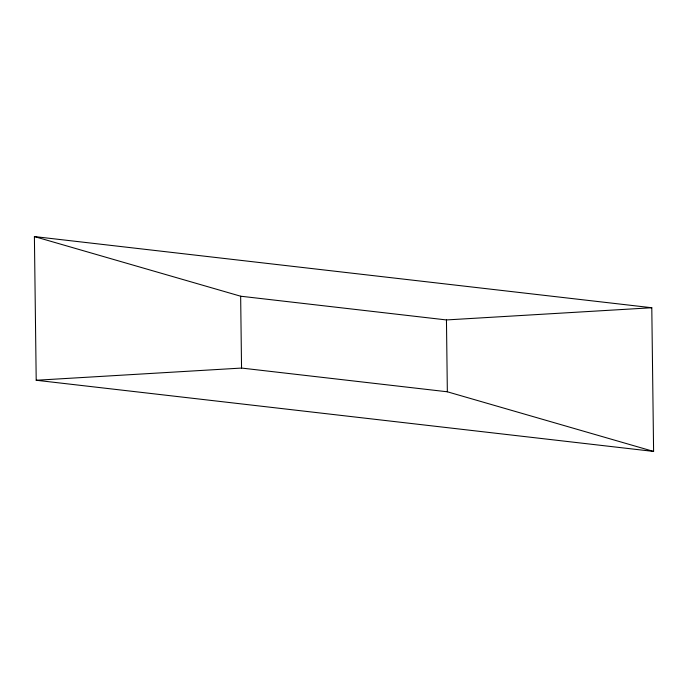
<?xml version="1.0" encoding="UTF-8"?>
<svg xmlns="http://www.w3.org/2000/svg" width="688" height="688" viewBox="0 0 688 688"><rect width="100%" height="100%" fill="white"/><g stroke="black" fill="none" stroke-linecap="round" stroke-linejoin="round"><path stroke-width="1.03" d="M34.4 236.569L240.654 296.21L446.452 319.937L651.794 307.742L653.6 451.431L36.206 380.258L34.4 236.569L651.794 307.742M36.206 380.258L241.548 368.063L447.346 391.79L653.6 451.431M446.452 319.937L447.346 391.79M240.654 296.21L241.548 368.063"/></g></svg>
